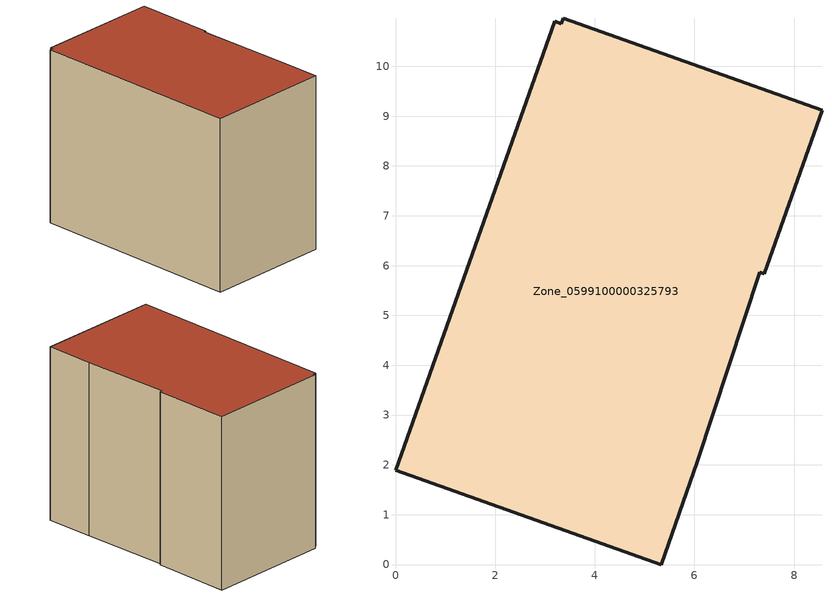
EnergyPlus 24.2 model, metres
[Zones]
Zone_0599100000325793
 floor ground (C_G): 7.31,5.87 6.06,2.06 5.33,0 0,1.89 3.19,10.91 3.33,10.86 3.37,10.96 8.56,9.12 7.4,5.84 z0.47
 wall outside (C_F): 6.06,2.06 7.31,5.87 7.4,5.84 8.56,9.12 3.37,10.96 3.33,10.86 3.19,10.91 0,1.89 5.33,0 6.06,2.06 z0.47:8.3
 roof outside (C_R): 7.4,5.84 8.56,9.12 3.37,10.96 3.33,10.86 3.19,10.91 0,1.89 5.33,0 6.06,2.06 7.31,5.87 z8.3
[BUILDING]
Pand.0599100000325793: North Axis=0; Terrain=City; Loads Convergence Tolerance Value=0.04; Temperature Convergence Tolerance Value=0.4; Solar Distribution=FullExterior; Maximum Number of Warmup Days=25; Minimum Number of Warmup Days=1
[Site:Location]
Rotterdam.The.Hague.AP_ZH_NLD Design_Conditions: Latitude=51.96; Longitude=4.45; Time Zone=1; Elevation=-4.5
[SITE:GROUNDTEMPERATURE:BUILDINGSURFACE]
18, 18, 18, 18, 18, 18, 18, 18, 18, 18, 18, 18
[MATERIAL] Thermal Absorptance=0.9; Solar Absorptance=0.7; Visible Absorptance=0.7
Name | Roughness | Thickness | Conductivity | Density | Specific Heat
G.TC.1975-1991 | MediumSmooth | 0.15 | 0.288461 | 540 | 1210
F.TC.1975-1991 | Rough | 0.3 | 0.230769 | 1920 | 840
R.TC.1975-1991 | MediumRough | 0.2 | 0.153846 | 1500 | 1000
[CONSTRUCTION]
C_G: G.TC.1975-1991
C_F: F.TC.1975-1991
C_R: R.TC.1975-1991
[ZONE]
Zone_0599100000325793: Type=1; Multiplier=1; Ceiling Height=Autocalculate; Volume=Autocalculate; Floor Area=autocalculate; Part of Total Floor Area=Yes
[ZONEINFILTRATION:DESIGNFLOWRATE]
Infil_Zone_0599100000325793: Zone or ZoneList or Space or SpaceList=Zone_0599100000325793; Schedule=AlwaysOn; Design Flow Rate Calculation Method=Flow/Area; Flow Rate per Floor Area=0.003; Constant Term Coefficient=1; Temperature Term Coefficient=0; Velocity Term Coefficient=0; Velocity Squared Term Coefficient=0
[HVACTEMPLATE:ZONE:IDEALLOADSAIRSYSTEM]
Zone_0599100000325793: Maximum Heating Supply Air Temperature=50; Minimum Cooling Supply Air Temperature=13; Maximum Heating Supply Air Humidity Ratio=0.0156; Minimum Cooling Supply Air Humidity Ratio=0.0077; Heating Limit=NoLimit; Cooling Limit=NoLimit; Dehumidification Control Type=ConstantSensibleHeatRatio; Cooling Sensible Heat Ratio=0.7; Dehumidification Setpoint=60; Humidification Control Type=None; Humidification Setpoint=30; Outdoor Air Method=None; Outdoor Air Flow Rate per Person=0.00944; Outdoor Air Flow Rate per Zone Floor Area=0; Outdoor Air Flow Rate per Zone=0; Demand Controlled Ventilation Type=None; Outdoor Air Economizer Type=NoEconomizer; Heat Recovery Type=None; Sensible Heat Recovery Effectiveness=0.7; Latent Heat Recovery Effectiveness=0.65
[ZONECONTROL:THERMOSTAT]
ThermostatControl_Zone_0599100000325793: Zone or ZoneList=Zone_0599100000325793; Control Type Schedule=DualSetpointControlType; Control 1=Thermostat_Zone_0599100000325793; Temperature Difference Between Cutout And Setpoint=0
[THERMOSTATSETPOINT:DUALSETPOINT]
Thermostat_Zone_0599100000325793: Heating Setpoint Temperature Schedule=HeatingSetpoint_Zone_0599100000325793; Cooling Setpoint Temperature Schedule=CoolingSetpoint_Zone_0599100000325793
[SCHEDULE:COMPACT]
HeatingSetpoint_Zone_0599100000325793: Through: 12/31, For: AllDays, Until: 24:00, 21
CoolingSetpoint_Zone_0599100000325793: Through: 12/31, For: AllDays, Until: 24:00, 24
DualSetpointControlType: Through: 12/31, For: AllDays, Until: 24:00, 4
AlwaysOn: Through: 12/31, For: AllDays, Until: 24:00, 1
